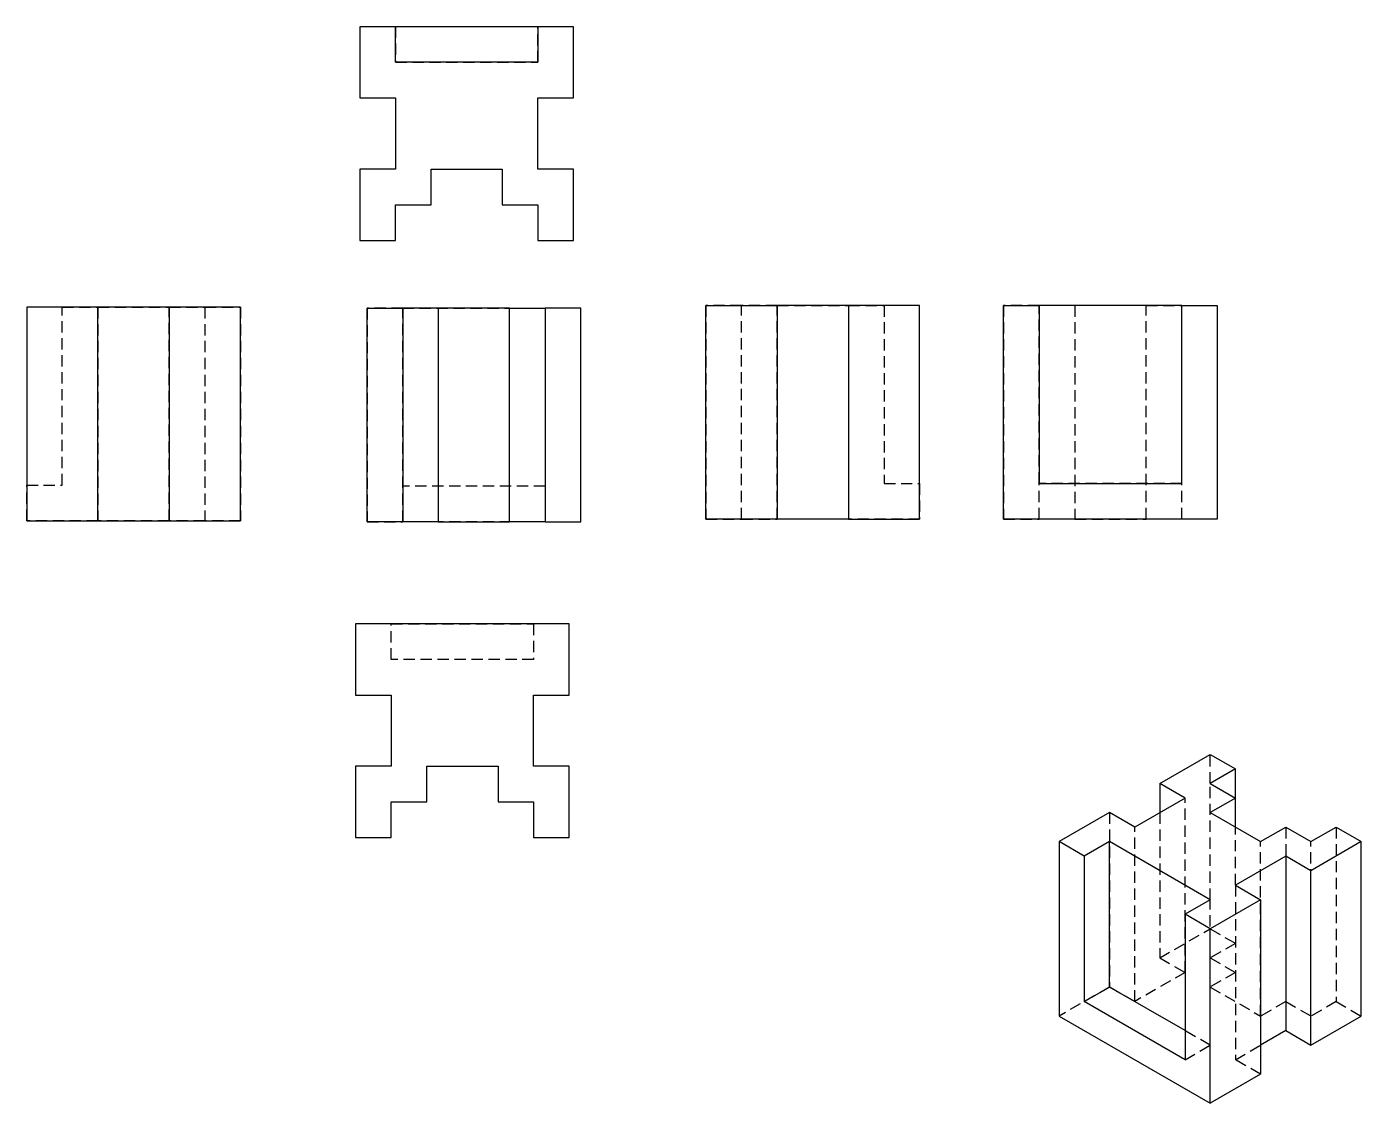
# Model space of a CAD drawing. Header units: millimetres. Extents: x 22 to 397, y -71 to 232.
import ezdxf

# ---------------------------------------------------------------- set-up
doc = ezdxf.new("R2010")
doc.units = ezdxf.units.MM
doc.linetypes.add('HIDDEN2', pattern=[4.7625, 3.175, -1.5875])

# ---------------------------------------------------------------- blocks, each defined once
blk = doc.blocks.new('A$4EC', base_point=(15.88, 9.08))
at = {"color": 1, "linetype": 'HIDDEN2'}
for p, q in [((75.88, 69.08), (15.88, 69.08)), ((15.88, 69.08), (15.88, 49.08)), ((25.88, 69.08), (25.88, 59.08)), ((65.88, 59.08), (65.88, 69.08)), ((75.88, 49.08), (75.88, 69.08)), ((25.88, 59.08), (65.88, 59.08)), ((15.88, 49.08), (25.88, 49.08)), ((25.88, 49.08), (25.88, 29.08)), ((65.88, 29.08), (65.88, 49.08)), ((65.88, 49.08), (75.88, 49.08)), ((25.88, 29.08), (15.88, 29.08)), ((15.88, 29.08), (15.88, 9.08)), ((35.88, 19.08), (35.88, 29.08)), ((35.88, 29.08), (55.88, 29.08)), ((55.88, 29.08), (55.88, 19.08)), ((75.88, 29.08), (65.88, 29.08)), ((75.88, 9.08), (75.88, 29.08)), ((25.88, 9.08), (25.88, 19.08)), ((25.88, 19.08), (35.88, 19.08)), ((55.88, 19.08), (65.88, 19.08)), ((65.88, 19.08), (65.88, 9.08)), ((15.88, 9.08), (25.88, 9.08)), ((65.88, 9.08), (75.88, 9.08))]:
    blk.add_line(p, q, dxfattribs=at)
at = {"linetype": 'Continuous'}
for p, q in [((25.88, 69.08), (15.88, 69.08)), ((15.88, 69.08), (15.88, 49.08)), ((65.88, 69.08), (25.88, 69.08)), ((25.88, 59.08), (25.88, 69.08)), ((75.88, 69.08), (65.88, 69.08)), ((65.88, 69.08), (65.88, 59.08)), ((75.88, 49.08), (75.88, 69.08)), ((65.88, 59.08), (25.88, 59.08)), ((15.88, 49.08), (25.88, 49.08)), ((25.88, 49.08), (25.88, 29.08)), ((65.88, 29.08), (65.88, 49.08)), ((65.88, 49.08), (75.88, 49.08)), ((25.88, 29.08), (15.88, 29.08)), ((15.88, 29.08), (15.88, 9.08)), ((35.88, 19.08), (35.88, 29.08)), ((35.88, 29.08), (55.88, 29.08)), ((55.88, 29.08), (55.88, 19.08)), ((75.88, 29.08), (65.88, 29.08)), ((75.88, 9.08), (75.88, 29.08)), ((25.88, 9.08), (25.88, 19.08)), ((25.88, 19.08), (35.88, 19.08)), ((55.88, 19.08), (65.88, 19.08)), ((65.88, 19.08), (65.88, 9.08)), ((15.88, 9.08), (25.88, 9.08)), ((65.88, 9.08), (75.88, 9.08))]:
    blk.add_line(p, q, dxfattribs=at)
blk = doc.blocks.new('A$521', base_point=(-69.08, 0))
at = {"color": 1, "linetype": 'HIDDEN2'}
for p, q in [((-69.08, 60), (-69.08, 10)), ((-59.08, 60), (-69.08, 60)), ((-59.08, 10), (-59.08, 60)), ((-59.08, 60), (-49.08, 60)), ((-49.08, 60), (-49.08, 0)), ((-49.08, 60), (-29.08, 60)), ((-29.08, 0), (-29.08, 60)), ((-29.08, 60), (-19.08, 60)), ((-19.08, 60), (-19.08, 0)), ((-19.08, 60), (-9.08, 60)), ((-9.08, 60), (-9.08, 0)), ((-69.08, 10), (-59.08, 10)), ((-69.08, 0), (-69.08, 10)), ((-49.08, 0), (-69.08, 0)), ((-29.08, 0), (-49.08, 0)), ((-19.08, 0), (-29.08, 0)), ((-9.08, 0), (-19.08, 0))]:
    blk.add_line(p, q, dxfattribs=at)
at = {"linetype": 'Continuous'}
for p, q in [((-49.08, 60), (-69.08, 60)), ((-69.08, 60), (-69.08, 0)), ((-29.08, 60), (-49.08, 60)), ((-49.08, 0), (-49.08, 60)), ((-9.08, 60), (-29.08, 60)), ((-29.08, 60), (-29.08, 0)), ((-9.08, 0), (-9.08, 60)), ((-69.08, 0), (-49.08, 0)), ((-49.08, 0), (-29.08, 0)), ((-29.08, 0), (-9.08, 0))]:
    blk.add_line(p, q, dxfattribs=at)
blk = doc.blocks.new('A$540', base_point=(9.08, 0))
at = {"color": 1, "linetype": 'HIDDEN2'}
for p, q in [((19.08, 60), (9.08, 60)), ((9.08, 60), (9.08, 0)), ((29.08, 60), (19.08, 60)), ((19.08, 0), (19.08, 60)), ((29.08, 0), (29.08, 60)), ((29.08, 60), (49.08, 60)), ((49.08, 60), (49.08, 0)), ((49.08, 60), (59.08, 60)), ((69.08, 60), (59.08, 60)), ((59.08, 60), (59.08, 10)), ((69.08, 10), (69.08, 60)), ((59.08, 10), (69.08, 10)), ((69.08, 10), (69.08, 0)), ((9.08, 0), (19.08, 0)), ((19.08, 0), (29.08, 0)), ((49.08, 0), (29.08, 0)), ((69.08, 0), (49.08, 0))]:
    blk.add_line(p, q, dxfattribs=at)
at = {"linetype": 'Continuous'}
for p, q in [((9.08, 0), (9.08, 60)), ((9.08, 60), (29.08, 60)), ((29.08, 60), (29.08, 0)), ((49.08, 60), (29.08, 60)), ((69.08, 60), (49.08, 60)), ((49.08, 60), (49.08, 0)), ((69.08, 0), (69.08, 60)), ((29.08, 0), (9.08, 0)), ((49.08, 0), (29.08, 0)), ((49.08, 0), (69.08, 0))]:
    blk.add_line(p, q, dxfattribs=at)
blk = doc.blocks.new('A$55F', base_point=(-75.88, 9.08))
at = {"color": 1, "linetype": 'HIDDEN2'}
for p, q in [((-65.88, 69.08), (-75.88, 69.08)), ((-75.88, 69.08), (-75.88, 49.08)), ((-65.88, 59.08), (-65.88, 69.08)), ((-65.88, 69.08), (-25.88, 69.08)), ((-25.88, 69.08), (-25.88, 59.08)), ((-15.88, 69.08), (-25.88, 69.08)), ((-15.88, 49.08), (-15.88, 69.08)), ((-25.88, 59.08), (-65.88, 59.08)), ((-75.88, 49.08), (-65.88, 49.08)), ((-65.88, 49.08), (-65.88, 29.08)), ((-25.88, 29.08), (-25.88, 49.08)), ((-25.88, 49.08), (-15.88, 49.08)), ((-65.88, 29.08), (-75.88, 29.08)), ((-75.88, 29.08), (-75.88, 9.08)), ((-55.88, 19.08), (-55.88, 29.08)), ((-55.88, 29.08), (-35.88, 29.08)), ((-35.88, 29.08), (-35.88, 19.08)), ((-15.88, 29.08), (-25.88, 29.08)), ((-15.88, 9.08), (-15.88, 29.08)), ((-65.88, 9.08), (-65.88, 19.08)), ((-65.88, 19.08), (-55.88, 19.08)), ((-35.88, 19.08), (-25.88, 19.08)), ((-25.88, 19.08), (-25.88, 9.08)), ((-75.88, 9.08), (-65.88, 9.08)), ((-25.88, 9.08), (-15.88, 9.08))]:
    blk.add_line(p, q, dxfattribs=at)
at = {"linetype": 'Continuous'}
for p, q in [((-15.88, 69.08), (-75.88, 69.08)), ((-75.88, 69.08), (-75.88, 49.08)), ((-15.88, 49.08), (-15.88, 69.08)), ((-75.88, 49.08), (-65.88, 49.08)), ((-65.88, 49.08), (-65.88, 29.08)), ((-25.88, 29.08), (-25.88, 49.08)), ((-25.88, 49.08), (-15.88, 49.08)), ((-65.88, 29.08), (-75.88, 29.08)), ((-75.88, 29.08), (-75.88, 9.08)), ((-55.88, 19.08), (-55.88, 29.08)), ((-55.88, 29.08), (-35.88, 29.08)), ((-35.88, 29.08), (-35.88, 19.08)), ((-15.88, 29.08), (-25.88, 29.08)), ((-15.88, 9.08), (-15.88, 29.08)), ((-65.88, 9.08), (-65.88, 19.08)), ((-65.88, 19.08), (-55.88, 19.08)), ((-35.88, 19.08), (-25.88, 19.08)), ((-25.88, 19.08), (-25.88, 9.08)), ((-75.88, 9.08), (-65.88, 9.08)), ((-25.88, 9.08), (-15.88, 9.08))]:
    blk.add_line(p, q, dxfattribs=at)
blk = doc.blocks.new('A$592', base_point=(15.88, 0))
at = {"color": 1, "linetype": 'HIDDEN2'}
for p, q in [((25.88, 60), (15.88, 60)), ((15.88, 60), (15.88, 0)), ((25.88, 0), (25.88, 60)), ((25.88, 60), (65.88, 60)), ((35.88, 60), (35.88, 0)), ((55.88, 0), (55.88, 60)), ((75.88, 60), (65.88, 60)), ((65.88, 60), (65.88, 0)), ((75.88, 0), (75.88, 60)), ((65.88, 10), (25.88, 10)), ((15.88, 0), (25.88, 0)), ((65.88, 0), (25.88, 0)), ((65.88, 0), (75.88, 0))]:
    blk.add_line(p, q, dxfattribs=at)
at = {"linetype": 'Continuous'}
for p, q in [((15.88, 0), (15.88, 60)), ((15.88, 60), (25.88, 60)), ((25.88, 60), (25.88, 0)), ((35.88, 60), (25.88, 60)), ((55.88, 60), (35.88, 60)), ((35.88, 60), (35.88, 0)), ((55.88, 0), (55.88, 60)), ((55.88, 60), (65.88, 60)), ((75.88, 60), (65.88, 60)), ((65.88, 60), (65.88, 0)), ((75.88, 0), (75.88, 60)), ((25.88, 0), (15.88, 0)), ((35.88, 0), (25.88, 0)), ((35.88, 0), (55.88, 0)), ((65.88, 0), (55.88, 0)), ((65.88, 0), (75.88, 0))]:
    blk.add_line(p, q, dxfattribs=at)
blk = doc.blocks.new('A$5B3', base_point=(-75.88, 0))
at = {"color": 1, "linetype": 'HIDDEN2'}
for p, q in [((-65.88, 60), (-75.88, 60)), ((-75.88, 60), (-75.88, 0)), ((-65.88, 10), (-65.88, 60)), ((-55.88, 60), (-65.88, 60)), ((-55.88, 60), (-55.88, 0)), ((-35.88, 60), (-55.88, 60)), ((-35.88, 0), (-35.88, 60)), ((-35.88, 60), (-25.88, 60)), ((-25.88, 10), (-25.88, 60)), ((-25.88, 60), (-15.88, 60)), ((-15.88, 60), (-15.88, 0)), ((-25.88, 10), (-65.88, 10)), ((-65.88, 0), (-65.88, 10)), ((-25.88, 0), (-25.88, 10)), ((-75.88, 0), (-65.88, 0)), ((-55.88, 0), (-65.88, 0)), ((-55.88, 0), (-35.88, 0)), ((-25.88, 0), (-35.88, 0)), ((-15.88, 0), (-25.88, 0))]:
    blk.add_line(p, q, dxfattribs=at)
at = {"linetype": 'Continuous'}
for p, q in [((-75.88, 0), (-75.88, 60)), ((-75.88, 60), (-65.88, 60)), ((-25.88, 60), (-65.88, 60)), ((-65.88, 60), (-65.88, 10)), ((-25.88, 10), (-25.88, 60)), ((-25.88, 60), (-15.88, 60)), ((-15.88, 60), (-15.88, 0)), ((-65.88, 10), (-25.88, 10)), ((-15.88, 0), (-75.88, 0))]:
    blk.add_line(p, q, dxfattribs=at)
blk = doc.blocks.new('A$5D3', base_point=(-102.5, -21.72))
at = {"linetype": 'Continuous'}
for p, q in [((-74.22, 68.1), (-60.08, 76.26)), ((-60.08, 76.26), (-53.01, 72.18)), ((-53.01, 72.18), (-60.08, 68.1)), ((-53.01, 64.02), (-53.01, 72.18)), ((-74.22, 68.1), (-74.22, 59.93)), ((-67.15, 64.02), (-74.22, 68.1)), ((-60.08, 68.1), (-53.01, 64.02)), ((-67.15, 64.02), (-81.29, 55.85)), ((-53.01, 64.02), (-60.08, 59.93)), ((-53.01, 55.85), (-53.01, 64.02)), ((-88.36, 59.93), (-102.5, 51.77)), ((-81.29, 55.85), (-88.36, 59.93)), ((-60.08, 59.93), (-45.94, 51.77)), ((-45.94, 51.77), (-38.87, 55.85)), ((-38.87, 55.85), (-31.79, 51.77)), ((-31.79, 51.77), (-24.72, 55.85)), ((-24.72, 55.85), (-17.65, 51.77)), ((-95.43, 47.69), (-102.5, 51.77)), ((-102.5, 51.77), (-102.5, 2.78)), ((-88.36, 51.77), (-95.43, 47.69)), ((-88.36, 10.94), (-88.36, 51.77)), ((-60.08, 35.44), (-88.36, 51.77)), ((-17.65, 51.77), (-31.79, 43.6)), ((-17.65, 2.78), (-17.65, 51.77)), ((-95.43, 47.69), (-95.43, 6.86)), ((-38.87, 47.69), (-53.01, 39.52)), ((-31.79, 43.6), (-38.87, 47.69)), ((-38.87, 47.69), (-38.87, -1.3)), ((-31.79, -5.39), (-31.79, 43.6)), ((-53.01, 39.52), (-45.94, 35.44)), ((-60.08, 35.44), (-67.15, 31.36)), ((-45.94, 35.44), (-60.08, 27.27)), ((-45.94, 35.44), (-45.94, -13.55)), ((-60.08, 27.27), (-67.15, 31.36)), ((-67.15, 31.36), (-67.15, -9.47)), ((-60.08, -21.72), (-60.08, 27.27)), ((-95.43, 6.86), (-88.36, 10.94)), ((-67.15, -1.3), (-88.36, 10.94)), ((-67.15, -9.47), (-95.43, 6.86)), ((-102.5, 2.78), (-60.08, -21.72)), ((-31.79, -5.39), (-17.65, 2.78)), ((-38.87, -1.3), (-45.94, -5.39)), ((-38.87, -1.3), (-31.79, -5.39)), ((-45.94, -13.55), (-60.08, -21.72))]:
    blk.add_line(p, q, dxfattribs=at)
at = {"color": 1, "linetype": 'HIDDEN2'}
for p, q in [((-60.08, 68.1), (-60.08, 76.26)), ((-60.08, 35.44), (-60.08, 68.1)), ((-67.15, 15.03), (-67.15, 64.02)), ((-53.01, 39.52), (-53.01, 64.02)), ((-88.36, 59.93), (-88.36, 10.94)), ((-74.22, 59.93), (-74.22, 19.11)), ((-81.29, 6.86), (-81.29, 55.85)), ((-38.87, 55.85), (-38.87, 6.86)), ((-24.72, 55.85), (-24.72, 6.86)), ((-45.94, 2.78), (-45.94, 51.77)), ((-31.79, 2.78), (-31.79, 51.77)), ((-53.01, 39.52), (-53.01, -9.47)), ((-60.08, -5.39), (-60.08, 35.44)), ((-74.22, 19.11), (-60.08, 27.27)), ((-60.08, 27.27), (-53.01, 23.19)), ((-53.01, 23.19), (-60.08, 19.11)), ((-74.22, 19.11), (-67.15, 15.03)), ((-60.08, 19.11), (-53.01, 15.03)), ((-67.15, 15.03), (-81.29, 6.86)), ((-53.01, 15.03), (-60.08, 10.94)), ((-88.36, 10.94), (-102.5, 2.78)), ((-81.29, 6.86), (-88.36, 10.94)), ((-60.08, 10.94), (-45.94, 2.78)), ((-38.87, 6.86), (-45.94, 2.78)), ((-38.87, 6.86), (-31.79, 2.78)), ((-24.72, 6.86), (-31.79, 2.78)), ((-24.72, 6.86), (-17.65, 2.78)), ((-60.08, -5.39), (-67.15, -1.3)), ((-67.15, -9.47), (-60.08, -5.39)), ((-53.01, -9.47), (-45.94, -5.39)), ((-45.94, -13.55), (-53.01, -9.47))]:
    blk.add_line(p, q, dxfattribs=at)

msp = doc.modelspace()

# ---------------------------------------------------------------- block references
for name, p in [('A$4EC', (116.01, 171.59)), ('A$521', (22.47, 92.85)), ('A$592', (118.05, 92.56)), ('A$540', (213.22, 93.33)), ('A$5B3', (296.8, 93.33)), ('A$55F', (114.82, 3.9)), ('A$5D3', (312.39, -70.76))]:
    msp.add_blockref(name, p)

doc.saveas('drawing.dxf')
